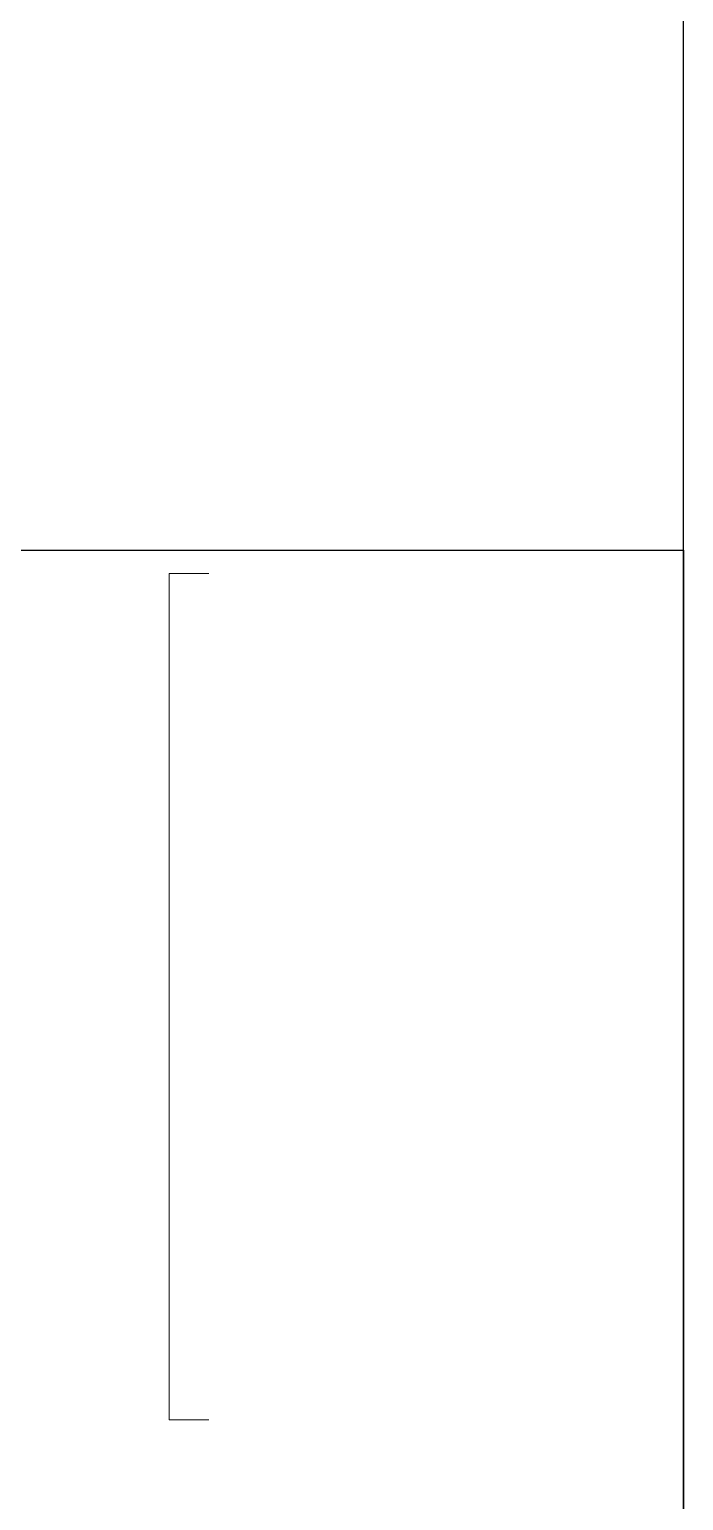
# Model space of a CAD drawing. Header units: millimetres. Extents: x 2061841 to 105821645, y -77612 to 48520811.
# Drawn here: x 2628117 to 2630503, y 38277 to 43650 of the extents above; entities that cross this region are included whole.
import ezdxf

# ---------------------------------------------------------------- set-up
doc = ezdxf.new("R2010")
doc.units = ezdxf.units.MM
doc.header["$LTSCALE"] = 10
doc.header["$MEASUREMENT"] = 0
doc.layers.add('BORDER', color=5, linetype='Continuous')

msp = doc.modelspace()

# ---------------------------------------------------------------- linework, layer by layer
at = {"color": 253, "lineweight": 20}
for p, q in [((2628771, 41663), (2628626.8, 41663)), ((2628626.8, 38572.9), (2628626.8, 41663)), ((2628771, 38572.9), (2628626.8, 38572.9))]:
    msp.add_line(p, q, dxfattribs=at)
at = {"layer": 'BORDER'}
for points in [[(2540503.5, -702.5), (2630503.5, -702.5), (2630503.5, 59297.5), (2540503.5, 59297.5)], [(2630503.5, 41748.4), (2630503.5, 34462.2), (2619003.5, 34462.2), (2619003.5, 41748.4)]]:
    msp.add_lwpolyline(points, close=True, dxfattribs=at)

doc.saveas('drawing.dxf')
